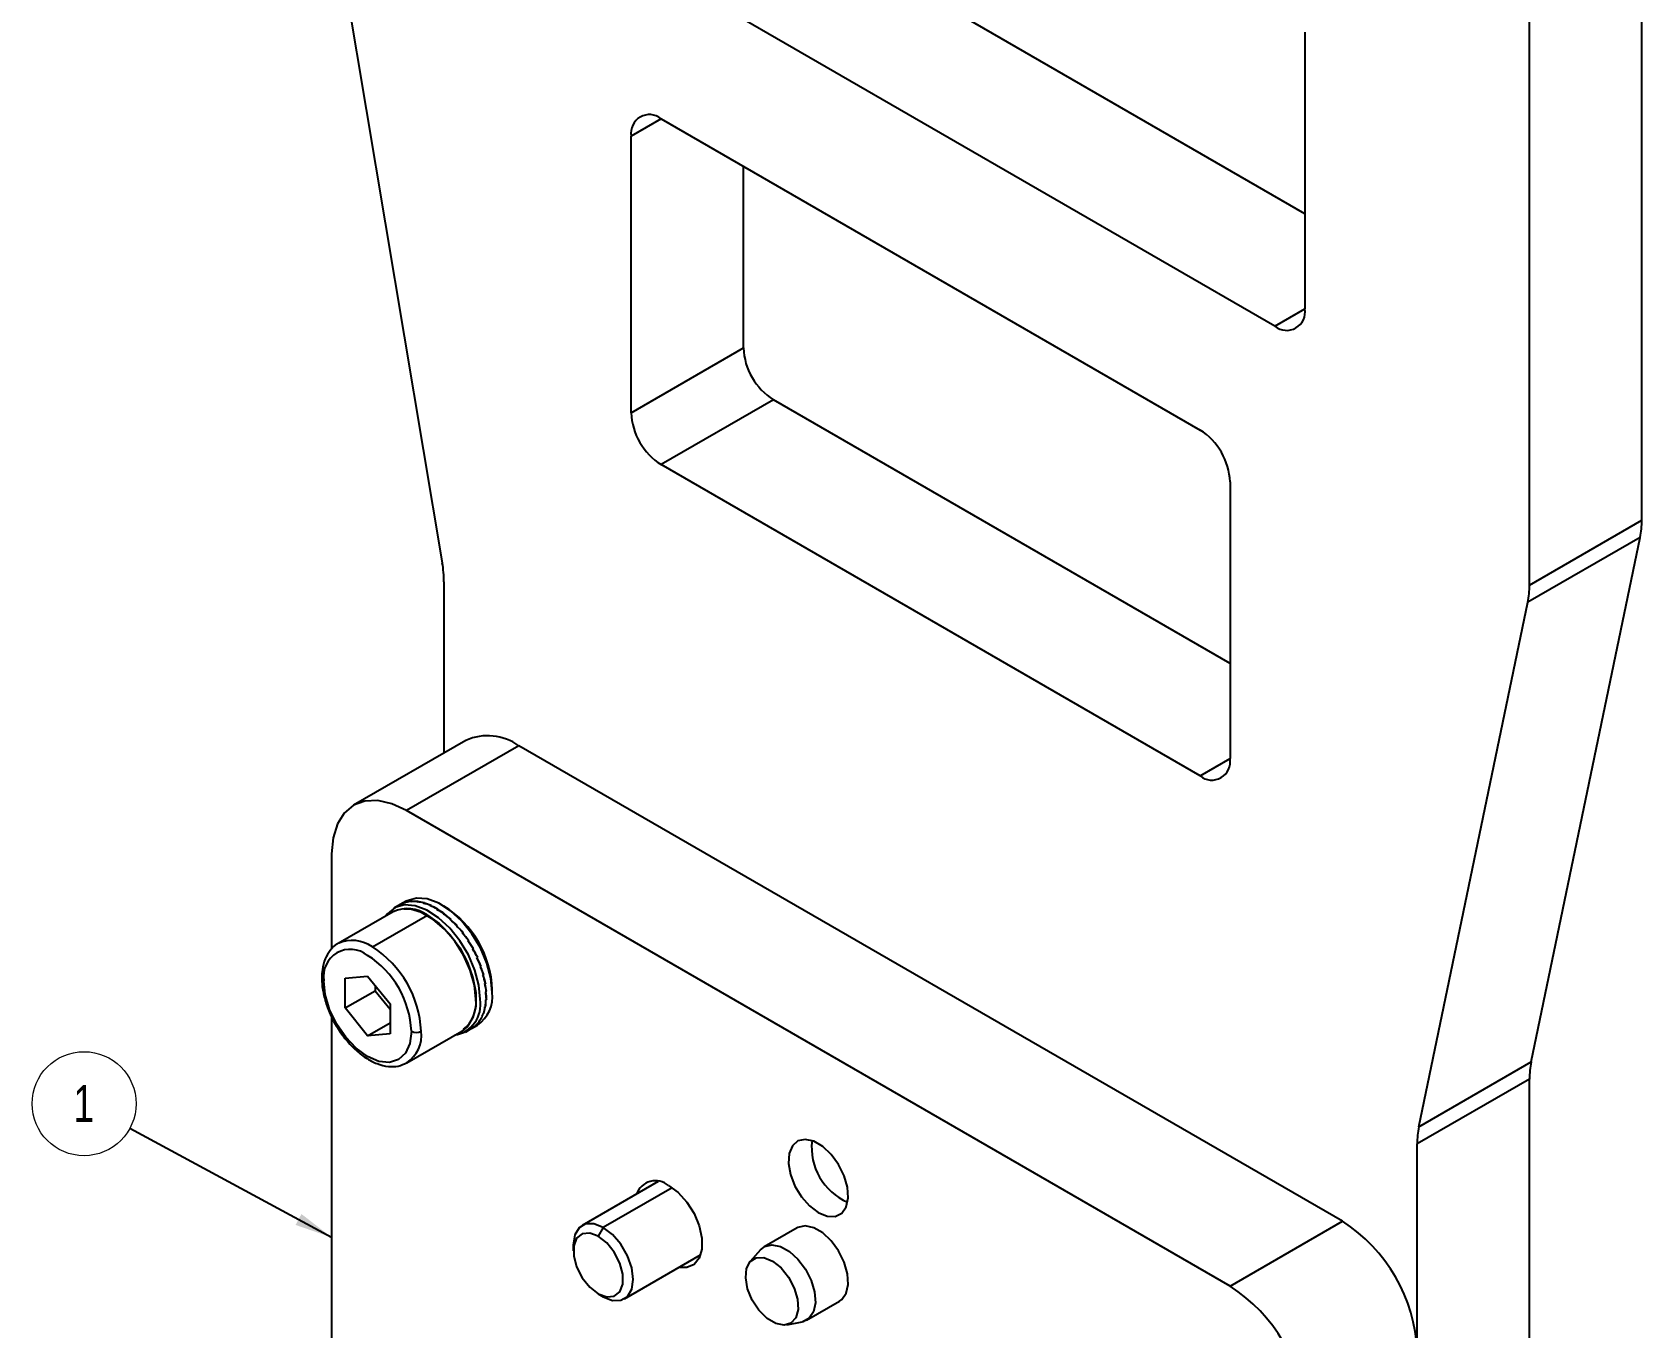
# Model space of a CAD drawing. Header units: millimetres. Extents: x 15 to 1184, y 5 to 836.
# Drawn here: x 904.4 to 1056.5, y 470.3 to 592.6 of the extents above; entities that cross this region are included whole.
import ezdxf

# ---------------------------------------------------------------- set-up
doc = ezdxf.new("R2010")
doc.units = ezdxf.units.MM
doc.styles.add('SLDTEXTSTYLE1', font='TXT', dxfattribs={"width": 0.75})
doc.dimstyles.new('SLDDIMSTYLE1', dxfattribs={"dimtxt": 0.18, "dimasz": 3.556, "dimexe": 0, "dimexo": 0.0625, "dimgap": 0, "dimtad": 0, "dimtih": 1, "dimtoh": 1, "dimdec": 0, "dimrnd": 1e-09, "dimzin": 0, "dimdsep": 46, "dimtxsty": 'Standard', "dimsah": 1, "dimcen": 0.09, "dimadec": 0, "dimazin": 0, "dimtfac": 3.556, "dimtdec": 0, "dimtofl": 0, "dimtmove": 0, "dimatfit": 3, "dimfxl": 1, "dimfrac": 2, "dimtolj": 1, "dimtzin": 0, "dimarcsym": 0})

# ---------------------------------------------------------------- blocks, each defined once
blk = doc.blocks.new('SW_NOTE_0_10')
at = {"color": 0, "linetype": 'Continuous', "lineweight": 0}
blk.add_circle((-4.32, 2.33), 4.91, dxfattribs=at)
at = {"color": 0, "linetype": 'Continuous', "lineweight": 0, "insert": (-4.35, 4.09), "char_height": 3.5, "attachment_point": 2, "style": 'SLDTEXTSTYLE1'}
blk.add_mtext('1', dxfattribs=at)

msp = doc.modelspace()

# ---------------------------------------------------------------- linework, layer by layer
at = {"color": 7, "linetype": 'Continuous', "lineweight": 25}
for p, q in [((1045.8688, 540.3785), (1045.8688, 666.8939)), ((1056.4754, 546.5016), (1056.4754, 650.563)), ((1024.6556, 575.4373), (967.3799, 608.5018)), ((932.8887, 603.8897), (943.1814, 542.4817)), ((1021.8272, 564.824), (956.7733, 602.3788)), ((1024.6556, 592.5866), (1024.6556, 566.4573)), ((963.8444, 584.4155), (1014.7561, 555.0248)), ((961.016, 556.6529), (961.016, 582.7822)), ((971.6226, 562.7759), (971.6226, 579.9253)), ((961.016, 556.6529), (971.6226, 562.7759)), ((974.451, 557.877), (963.8444, 551.7539)), ((1017.5845, 532.9765), (974.451, 557.877)), ((1014.7561, 522.3632), (963.8444, 551.7539)), ((1017.5845, 550.1259), (1017.5845, 523.9966)), ((1045.8688, 540.3785), (1056.4754, 546.5016)), ((1056.3184, 544.8813), (1045.7118, 538.7583)), ((1046.0258, 495.357), (1056.3184, 544.8813)), ((943.3383, 540.6802), (943.3383, 524.5143)), ((1035.4192, 489.2339), (1045.7118, 538.7583)), ((945.4098, 525.7101), (934.8032, 519.5871)), ((950.4094, 525.2151), (939.8028, 519.092)), ((1028.1911, 480.3126), (950.4094, 525.2151)), ((1017.5845, 474.1896), (939.8028, 519.092)), ((932.7317, 515.0086), (932.7317, 506.0172)), ((938.5329, 509.5341), (933.3357, 506.5338)), ((939.1986, 510.2071), (938.6164, 509.871)), ((939.1918, 510.2025), (939.2294, 510.2242)), ((939.7552, 510.5284), (939.2149, 510.2165)), ((939.2784, 510.2521), (939.2226, 510.2199)), ((939.2229, 510.2194), (939.2226, 510.2199)), ((939.2293, 510.2242), (939.2475, 510.2347)), ((939.2295, 510.2239), (939.2294, 510.2242)), ((939.2477, 510.2344), (939.2475, 510.2347)), ((939.6771, 510.3998), (939.7147, 510.4215)), ((939.7653, 510.4463), (939.7095, 510.4141)), ((939.7114, 510.4102), (939.7095, 510.4141)), ((939.7147, 510.4215), (939.7329, 510.432)), ((939.7163, 510.4181), (939.7147, 510.4215)), ((939.7345, 510.4286), (939.7329, 510.432)), ((940.2132, 510.4888), (940.2508, 510.5105)), ((940.3027, 510.5323), (940.2469, 510.5001)), ((940.2497, 510.4926), (940.2469, 510.5001)), ((940.2508, 510.5105), (940.269, 510.521)), ((940.2534, 510.5038), (940.2508, 510.5105)), ((940.2715, 510.5143), (940.269, 510.521)), ((940.7906, 510.468), (940.8281, 510.4897)), ((940.8811, 510.5083), (940.8253, 510.4761)), ((940.8284, 510.4653), (940.8253, 510.4761)), ((940.8281, 510.4897), (940.8463, 510.5002)), ((940.8311, 510.4794), (940.8281, 510.4897)), ((940.8492, 510.4899), (940.8463, 510.5002)), ((941.3988, 510.3377), (941.4364, 510.3594)), ((941.49, 510.3749), (941.4343, 510.3427)), ((941.4369, 510.329), (941.4343, 510.3427)), ((941.4364, 510.3594), (941.4546, 510.3699)), ((941.439, 510.3454), (941.4364, 510.3594)), ((941.4571, 510.3559), (941.4546, 510.3699)), ((942.0271, 510.1002), (942.0647, 510.1219)), ((942.1188, 510.1344), (942.063, 510.1022)), ((942.0644, 510.0861), (942.063, 510.1022)), ((942.0647, 510.1219), (942.0829, 510.1324)), ((942.0663, 510.1041), (942.0647, 510.1219)), ((942.0844, 510.1145), (942.0829, 510.1324)), ((942.6643, 509.7598), (942.7019, 509.7815)), ((942.6998, 509.7413), (942.7002, 509.7589)), ((942.756, 509.7911), (942.7002, 509.7589)), ((942.7013, 509.7596), (942.7019, 509.7815)), ((942.7019, 509.7815), (942.72, 509.792)), ((942.7194, 509.77), (942.72, 509.792)), ((943.3391, 510.0734), (943.1307, 510.1938)), ((943.2989, 509.3225), (943.3365, 509.3442)), ((943.33, 509.3019), (943.3365, 509.3442)), ((943.3318, 509.3007), (943.3346, 509.319)), ((943.3904, 509.3512), (943.3346, 509.319)), ((943.3365, 509.3442), (943.3547, 509.3547)), ((943.3505, 509.3282), (943.3547, 509.3547)), ((936.5854, 506.212), (941.7827, 509.2123)), ((943.9197, 508.7962), (943.9573, 508.8179)), ((943.9444, 508.7763), (943.9573, 508.8179)), ((943.9492, 508.7723), (943.9548, 508.7903)), ((944.0106, 508.8225), (943.9548, 508.7903)), ((943.9573, 508.8179), (943.9755, 508.8284)), ((943.9654, 508.7963), (943.9755, 508.8284)), ((944.5156, 508.1902), (944.5531, 508.2119)), ((944.5332, 508.1731), (944.5531, 508.2119)), ((944.5412, 508.1655), (944.5498, 508.1822)), ((944.6056, 508.2144), (944.5498, 508.1822)), ((944.5508, 508.1827), (944.5713, 508.2224)), ((944.5531, 508.2119), (944.5713, 508.2224)), ((945.0759, 507.5153), (945.1134, 507.537)), ((945.0865, 507.5033), (945.1134, 507.537)), ((945.0915, 507.4976), (945.1316, 507.5475)), ((945.0973, 507.491), (945.109, 507.5055)), ((945.1648, 507.5377), (945.109, 507.5055)), ((945.1134, 507.537), (945.1316, 507.5475)), ((945.5906, 506.7837), (945.6282, 506.8054)), ((945.5946, 506.7784), (945.6282, 506.8054)), ((945.5965, 506.7759), (945.6464, 506.8159)), ((945.6077, 506.7609), (945.6223, 506.7725)), ((945.6781, 506.8047), (945.6223, 506.7725)), ((945.6282, 506.8054), (945.6464, 506.8159)), ((946.0506, 506.0083), (946.0882, 506.03)), ((946.0605, 505.9927), (946.1364, 506.0282)), ((946.0635, 505.9881), (946.0806, 505.996)), ((946.1364, 506.0282), (946.0806, 505.996)), ((946.0882, 506.03), (946.1064, 506.0405)), ((946.4477, 505.203), (946.4852, 505.2247)), ((946.4505, 505.2046), (946.5315, 505.2223)), ((946.4567, 505.186), (946.4758, 505.1901)), ((946.5315, 505.2223), (946.4758, 505.1901)), ((946.4852, 505.2247), (946.5034, 505.2352)), ((934.0045, 503.2781), (936.1258, 503.4678)), ((934.0045, 500.4495), (934.0045, 503.2781)), ((936.1258, 503.4678), (938.2472, 500.8289)), ((946.7747, 504.3821), (946.8123, 504.4038)), ((946.7804, 504.369), (946.8007, 504.369)), ((946.8565, 504.4012), (946.8007, 504.369)), ((946.8069, 504.4007), (946.8565, 504.4012)), ((946.8123, 504.4039), (946.8304, 504.4144)), ((947.0258, 503.5604), (947.0634, 503.5821)), ((947.0289, 503.5512), (947.0496, 503.5475)), ((947.1054, 503.5797), (947.0496, 503.5475)), ((947.0634, 503.5821), (947.0816, 503.5926)), ((947.0697, 503.5858), (947.1054, 503.5797)), ((934.0045, 500.4495), (936.8329, 502.0823)), ((936.8329, 502.5881), (936.8329, 502.0823)), ((936.8329, 502.0823), (938.2472, 500.3231)), ((947.1966, 502.7524), (947.2342, 502.7741)), ((947.1979, 502.7471), (947.2181, 502.7401)), ((947.2738, 502.7723), (947.2181, 502.7401)), ((947.2342, 502.7742), (947.2524, 502.7847)), ((947.2468, 502.7814), (947.2738, 502.7723)), ((947.284, 501.9727), (947.3216, 501.9944)), ((947.2842, 501.9709), (947.303, 501.9613)), ((947.3588, 501.9935), (947.303, 501.9613)), ((947.3216, 501.9944), (947.3398, 502.0049)), ((947.338, 502.0039), (947.3588, 501.9935)), ((947.9029, 501.9272), (947.9029, 502.1678)), ((936.1258, 497.8106), (934.0045, 500.4495)), ((938.2472, 500.8289), (938.2472, 498.0003)), ((947.2038, 500.5526), (947.2414, 500.5743)), ((947.2063, 500.5541), (947.2181, 500.5444)), ((947.2738, 500.5766), (947.2181, 500.5444)), ((947.2414, 500.5743), (947.2596, 500.5848)), ((947.2599, 500.5878), (947.2738, 500.5766)), ((947.2864, 501.235), (947.324, 501.2567)), ((947.2873, 501.2355), (947.303, 501.2251)), ((947.3588, 501.2573), (947.303, 501.2251)), ((947.324, 501.2567), (947.3422, 501.2672)), ((947.3422, 501.2681), (947.3588, 501.2573)), ((932.7317, 499.6279), (932.7317, 425.1891)), ((936.1258, 497.8106), (938.2472, 499.0352)), ((945.9364, 498.5087), (946.5046, 498.8367)), ((946.4682, 498.9526), (946.5058, 498.9743)), ((946.473, 498.9553), (946.4758, 498.9515)), ((946.5315, 498.9837), (946.4758, 498.9515)), ((946.5058, 498.9743), (946.524, 498.9848)), ((946.5275, 498.9891), (946.5315, 498.9837)), ((946.791, 499.4011), (946.8286, 499.4228)), ((946.7954, 499.4036), (946.8007, 499.3974)), ((946.8565, 499.4296), (946.8007, 499.3974)), ((946.8286, 499.4228), (946.8468, 499.4333)), ((946.8491, 499.438), (946.8565, 499.4296)), ((947.0377, 499.9377), (947.0753, 499.9594)), ((947.0413, 499.9397), (947.0496, 499.9316)), ((947.1054, 499.9638), (947.0496, 499.9316)), ((947.0753, 499.9594), (947.0935, 499.9699)), ((947.0947, 499.9741), (947.1054, 499.9638)), ((938.2472, 498.0003), (936.1258, 497.8106)), ((939.8352, 495.2752), (945.0324, 498.2755)), ((945.3658, 498.1793), (945.9202, 498.4993)), ((946.0749, 498.6), (946.1125, 498.6217)), ((946.0799, 498.6029), (946.0806, 498.6018)), ((946.1364, 498.634), (946.0806, 498.6018)), ((946.1125, 498.6217), (946.1307, 498.6322)), ((946.1354, 498.6356), (946.1364, 498.634)), ((1035.4192, 489.2339), (1046.0258, 495.357)), ((1045.8688, 493.7367), (1035.2622, 487.6136)), ((1045.8688, 384.3687), (1045.8688, 493.7367)), ((1035.2622, 378.2457), (1035.2622, 487.6136)), ((963.5825, 484.0748), (956.3833, 479.9188)), ((958.3831, 479.7207), (957.9047, 478.8921)), ((976.6938, 479.6915), (973.5931, 477.9014)), ((1017.5845, 474.1896), (1028.1911, 480.3126)), ((955.5547, 478.0874), (955.5547, 477.535)), ((973.2503, 477.6199), (972.26, 476.5014)), ((960.383, 472.9904), (967.5822, 477.1464)), ((957.9047, 473.4647), (958.3831, 473.1884)), ((977.5928, 470.973), (980.6935, 472.7631)), ((975.7137, 470.5188), (977.1775, 470.817))]:
    msp.add_line(p, q, dxfattribs=at)
at = {"color": 8, "linetype": 'Continuous', "lineweight": 25}
for p, q in [((963.8449, 584.4153), (961.016, 582.7822)), ((1021.8272, 564.824), (1024.6556, 566.4568)), ((1014.7561, 522.3632), (1017.5845, 523.996)), ((964.8874, 483.4756), (958.3831, 479.7207))]:
    msp.add_line(p, q, dxfattribs=at)
at = {"color": 7, "linetype": 'Continuous', "lineweight": 25, "flags": 128}
for points in [[(939.8028, 519.092), (938.4233, 519.7315), (937.0968, 520.0326), (935.8743, 519.9837), (934.8028, 519.5869), (933.9234, 518.8571), (933.27, 517.8227), (932.8676, 516.5232), (932.7317, 515.0086)], [(947.9029, 501.9272), (947.7742, 503.2725), (947.3952, 504.6939), (946.7862, 506.1146), (945.9801, 507.4582), (945.0204, 508.6521), (943.9587, 509.632), (942.8524, 510.3451), (941.761, 510.7529), (940.7434, 510.8335), (939.8545, 510.5824), (939.7552, 510.5284)], [(946.7641, 501.2698), (946.6354, 502.6151), (946.2564, 504.0365), (945.6474, 505.4572), (944.8413, 506.8008), (943.8816, 507.9947), (942.8199, 508.9746), (941.7136, 509.6877), (940.6222, 510.0955), (939.6046, 510.1761), (938.7157, 509.925), (938.0033, 509.3559), (937.8313, 509.1291)], [(946.3472, 501.2698), (946.2146, 502.6078), (945.8244, 504.0211), (945.1993, 505.4278), (944.3756, 506.7459), (943.4013, 507.8989), (942.3329, 508.8198), (941.2325, 509.455), (940.1641, 509.7677), (939.5382, 509.7903)], [(941.7827, 509.2123), (942.8826, 508.4231), (943.9186, 507.3713), (944.8305, 506.1181), (945.5653, 504.7362), (946.0802, 503.306), (946.3454, 501.9106), (946.3454, 500.6311), (946.0802, 499.5418), (945.5653, 498.7062), (945.0324, 498.2755)], [(940.2624, 498.2512), (940.1215, 497.0962), (939.7082, 496.1827), (939.0508, 495.5729), (938.1941, 495.3084), (937.1965, 495.4071), (936.1258, 495.8624), (935.0552, 496.6433), (934.0575, 497.6964), (933.2008, 498.9501), (932.5435, 500.3189), (932.1302, 501.7095), (931.9893, 503.0272)], [(978.6937, 481.1265), (979.5274, 480.7903), (980.287, 480.7742), (980.905, 481.0797), (981.3266, 481.6795), (981.5142, 482.5203), (981.4512, 483.5276), (981.1431, 484.6117), (980.6175, 485.6763), (979.9209, 486.6269), (979.1152, 487.379), (978.2721, 487.8657), (977.4664, 488.0438), (976.7698, 487.8975), (976.2442, 487.4398), (975.9361, 486.7113), (975.8731, 485.7768), (976.0607, 484.7194), (976.4823, 483.6328), (977.1003, 482.6138), (977.86, 481.7529), (978.6937, 481.1265)], [(964.5515, 483.6899), (965.448, 483.0236), (966.2718, 482.1135), (966.9563, 481.0335), (967.446, 479.871), (967.7011, 478.7202), (967.7011, 477.6744), (967.446, 476.8182), (966.9563, 476.221), (966.2718, 475.9313), (965.5205, 475.9562)], [(958.3831, 479.7207), (957.5091, 480.0654), (956.7206, 480.0567), (956.0949, 479.6954), (955.6931, 479.0168), (955.5547, 478.0874)], [(957.9047, 478.8921), (957.101, 479.1925), (956.3942, 479.1293), (955.8695, 478.7101), (955.5904, 477.9857), (955.5904, 477.0432), (955.8695, 475.9964), (956.3942, 474.9716), (957.101, 474.0923), (957.9047, 473.4647)], [(957.9047, 473.4647), (958.7085, 473.1643), (959.4153, 473.2275), (959.9399, 473.6466), (960.219, 474.3711), (960.219, 475.3136), (959.9399, 476.3604), (959.4153, 477.3852), (958.7085, 478.2645), (957.9047, 478.8921)], [(958.3831, 473.1884), (959.2572, 472.8437), (960.0456, 472.8524), (960.6714, 473.2138), (961.0731, 473.8924), (961.2115, 474.8218), (961.0731, 475.911), (960.6714, 477.0534), (960.0456, 478.1372), (959.2572, 479.0563), (958.3831, 479.7207)], [(980.6935, 472.7631), (980.905, 472.9143), (981.3266, 473.5141), (981.5142, 474.3549), (981.4512, 475.3622), (981.1431, 476.4463), (980.6175, 477.5109), (979.9209, 478.4615), (979.1152, 479.2136), (978.2721, 479.7003), (977.4664, 479.8784), (976.7698, 479.7321), (976.6938, 479.6915)], [(973.2503, 477.6199), (973.6299, 477.9219), (974.3173, 478.0888), (975.118, 477.9312), (975.961, 477.4631), (976.7712, 476.7262), (977.4768, 475.786), (978.015, 474.7258), (978.3379, 473.6401), (978.417, 472.6251), (978.2451, 471.7712), (977.8375, 471.1542), (977.2306, 470.8288), (977.1775, 470.817)], [(972.0225, 473.9286), (971.8376, 474.9565), (971.9217, 475.8485), (972.2658, 476.5079), (972.8324, 476.8633), (973.5603, 476.8761), (974.3705, 476.5451), (975.1753, 475.906), (975.8874, 475.0282), (976.4296, 474.0066), (976.7433, 472.9521), (976.7943, 471.979), (976.5773, 471.1926), (976.1156, 470.6781), (975.4594, 470.4914), (974.6797, 470.6527), (973.8611, 471.1445), (973.0922, 471.9134), (972.4563, 472.8763), (972.0225, 473.9286)]]:
    msp.add_lwpolyline(points, dxfattribs=at)
at = {"color": 7, "linetype": 'Continuous', "lineweight": 25}
for centre, radius, start, end in [((962.7403, 583.0619), 1.7468, 50.796715, 189.214037), ((1022.9313, 566.1776), 1.7468, 230.796715, 9.214037), ((977.7635, 563.0554), 6.1472, 182.605478, 237.394522), ((967.1569, 556.9323), 6.1472, 182.605478, 237.394522), ((1011.4437, 549.8464), 6.1472, 2.605478, 57.394522), ((1048.4956, 546.4569), 7.9799, 348.612664, 0.321085), ((932.4083, 540.6355), 10.9301, 0.234406, 9.724538), ((1037.889, 540.3338), 7.9799, 348.612664, 0.321085), ((947.4802, 521.1263), 5.0298, 54.382423, 114.307119), ((1015.8602, 523.7168), 1.7468, 230.796715, 9.214037), ((939.8921, 506.6901), 3.1522, 53.146601, 115.54294), ((938.124, 501.7927), 9.7861, 2.196698, 57.797925), ((934.511, 503.4363), 2.5547, 50.796715, 189.214037), ((931.2814, 497.8425), 8.9903, 2.605478, 57.394522), ((931.2027, 497.7971), 9.9892, 2.605478, 57.394522), ((944.6284, 501.5472), 3.2965, 304.692289, 6.619891), ((943.8262, 500.8022), 2.9748, 279.764667, 9.04321), ((943.1547, 500.9149), 3.2122, 309.465467, 6.34296), ((940.722, 499.1383), 0.9991, 242.609672, 297.390328), ((1053.8486, 493.7814), 7.9799, 168.612664, 180.321085), ((1043.242, 487.6584), 7.9799, 168.612664, 180.321085), ((983.7186, 487.2935), 5.654, 173.549535, 246.445089), ((963.3175, 482.2286), 1.9127, 49.820597, 159.941788), ((1019.91, 467.3666), 15.368, 2.605478, 57.394522), ((1009.3034, 461.2435), 15.368, 2.605478, 57.394522)]:
    msp.add_arc(centre, radius, start, end, dxfattribs=at)
at = {"color": 8, "linetype": 'Continuous', "lineweight": 25}
for centre, radius, start, end in [((934.6799, 503.5499), 3.2739, 54.404845, 114.050144), ((932.1097, 503.3146), 0.3116, 184.043417, 247.262263), ((938.0897, 497.8575), 3.1169, 304.056351, 7.25583)]:
    msp.add_arc(centre, radius, start, end, dxfattribs=at)
at = {"color": 7, "linetype": 'Continuous', "lineweight": 25}
for centre, major_axis, ratio, start_param, end_param in [((942.5524, 504.3492), (-3.4347, 5.811), 0.64852539, 6.13000742, 6.26368948), ((942.5686, 504.3585), (-3.4347, 5.811), 0.64852539, 6.12620496, 6.25988975), ((942.5524, 504.3492), (-3.529, 5.7557), 0.64687261, 5.9858666, 6.11954866), ((942.5686, 504.3585), (-3.529, 5.7557), 0.64687261, 5.98206414, 6.11574893), ((942.5524, 504.3492), (-3.6187, 5.7021), 0.64379923, 5.84229702, 5.97597909), ((942.5686, 504.3585), (-3.6187, 5.7021), 0.64379923, 5.83849456, 5.97217936), ((942.5524, 504.3492), (-3.7018, 5.652), 0.63939276, 5.69960209, 5.83328415), ((942.5686, 504.3585), (-3.7018, 5.652), 0.63939276, 5.69579963, 5.82948442), ((942.5524, 504.3492), (-3.7764, 5.6065), 0.63377384, 5.55802504, 5.6917071), ((942.5686, 504.3585), (-3.7764, 5.6065), 0.63377384, 5.55422258, 5.68790737), ((942.5524, 504.3492), (-3.8411, 5.5667), 0.62708883, 5.41773912, 5.55142119), ((942.5686, 504.3585), (-3.8411, 5.5667), 0.62708883, 5.41393666, 5.54762146), ((942.5524, 504.3492), (-3.895, 5.5334), 0.61950182, 5.27884609, 5.41252816), ((942.5686, 504.3585), (-3.895, 5.5334), 0.61950182, 5.27504363, 5.40872843), ((942.5524, 504.3492), (-3.9375, 5.5072), 0.61118727, 5.14138156, 5.27506363), ((942.5686, 504.3585), (-3.9375, 5.5072), 0.61118727, 5.1375791, 5.2712639), ((942.5524, 504.3492), (-3.9684, 5.4882), 0.60232378, 5.00532488, 5.13900695), ((942.5686, 504.3585), (-3.9684, 5.4882), 0.60232378, 5.00152242, 5.13520722), ((942.5524, 504.3492), (-3.9876, 5.4766), 0.59308921, 4.87061119, 5.00429325), ((942.5686, 504.3585), (-3.9876, 5.4766), 0.59308921, 4.86680873, 5.00049352), ((942.5524, 504.3492), (-3.9955, 5.4722), 0.58365719, 4.73714374, 4.8708258), ((942.5686, 504.3585), (-3.9955, 5.4722), 0.58365719, 4.73334128, 4.86702607), ((942.5524, 504.3492), (-3.9924, 5.4746), 0.57419474, 4.6048053, 4.73848736), ((942.5686, 504.3585), (-3.9924, 5.4746), 0.57419474, 4.60100284, 4.73468763), ((942.5524, 504.3492), (-3.979, 5.4834), 0.56486085, 4.47346779, 4.60714986), ((942.5686, 504.3585), (-3.979, 5.4834), 0.56486085, 4.46966533, 4.60335013), ((942.5524, 504.3492), (-3.9558, 5.4983), 0.55580549, 4.34300011, 4.47668218), ((942.5686, 504.3585), (-3.9558, 5.4983), 0.55580549, 4.33919765, 4.47288245), ((942.5524, 504.3492), (-3.9235, 5.5186), 0.54716908, 4.21327402, 4.34695609), ((942.5686, 504.3585), (-3.9235, 5.5186), 0.54716908, 4.20947156, 4.34315636), ((942.5524, 504.3492), (-3.883, 5.5437), 0.53908197, 4.08416843, 4.21785049), ((942.5686, 504.3585), (-3.883, 5.5437), 0.53908197, 4.08036597, 4.21405076), ((942.5524, 504.3492), (-3.835, 5.5732), 0.53166391, 3.95557215, 4.08925421), ((942.5686, 504.3585), (-3.835, 5.5732), 0.53166391, 3.95176969, 4.08545448), ((942.5524, 504.3492), (-3.7804, 5.6064), 0.52502341, 3.82738556, 3.96106762), ((942.5686, 504.3585), (-3.7804, 5.6064), 0.52502341, 3.8235831, 3.95726789), ((942.5524, 504.3492), (-3.655, 5.6816), 0.51444822, 3.57190326, 3.70558532), ((942.5686, 504.3585), (-3.655, 5.6816), 0.51444822, 3.5681008, 3.70178559), ((942.5524, 504.3492), (-3.7201, 5.6427), 0.51925697, 3.69952114, 3.8332032), ((942.5686, 504.3585), (-3.7201, 5.6427), 0.51925697, 3.69571868, 3.82940347), ((942.5524, 504.3492), (-3.4403, 5.8079), 0.50639071, 3.18992661, 3.32360867), ((942.5686, 504.3585), (-3.4403, 5.8079), 0.50639071, 3.18612415, 3.31980894), ((942.5524, 504.3492), (-3.5141, 5.7648), 0.50796795, 3.31715764, 3.4508397), ((942.5686, 504.3585), (-3.5141, 5.7648), 0.50796795, 3.31335518, 3.44703997), ((942.5524, 504.3492), (-3.586, 5.7225), 0.51066689, 3.4444672, 3.57814926), ((942.5686, 504.3585), (-3.586, 5.7225), 0.51066689, 3.44066474, 3.57434953), ((942.5524, 504.3492), (-3.3654, 5.8512), 0.5059582, 3.14240042, 3.19641322), ((942.5686, 504.3585), (-3.3654, 5.8512), 0.5059582, 3.14240042, 3.19261348)]:
    msp.add_ellipse(centre, major_axis=major_axis, ratio=ratio, start_param=start_param, end_param=end_param, dxfattribs=at)
for points, knots in [([(933.3557, 506.5283), (933.3274, 506.5178), (933.0142, 506.401), (932.5626, 505.9081), (932.0743, 505.098), (931.8348, 504.1951), (931.8093, 503.5558), (931.7989, 503.2925)], [0, 0, 0, 0, 0.02587317, 0.28658485, 0.54553195, 0.81282806, 1, 1, 1, 1]), ([(931.7989, 503.2925), (931.8057, 503.074), (931.8253, 502.4447), (932.0388, 501.3387), (932.4981, 500.0143), (933.1544, 498.7308), (933.9718, 497.5504), (934.9151, 496.5277), (935.9446, 495.7129), (937.0221, 495.1472), (938.0603, 494.8914), (939.0271, 494.9073), (939.5555, 495.1577), (939.8152, 495.2808)], [0, 0, 0, 0, 0.051527681, 0.148409733, 0.24508449, 0.341544985, 0.438018102, 0.534743067, 0.632008282, 0.730095337, 0.828829191, 0.915879676, 1, 1, 1, 1])]:
    msp.add_open_spline(points, degree=3, knots=knots, dxfattribs=at)

# ---------------------------------------------------------------- block references
at = {"color": 7, "linetype": 'Continuous', "lineweight": 0}
msp.add_blockref('SW_NOTE_0_10', (913.6699, 489.0846), dxfattribs=at)

# ---------------------------------------------------------------- leaders
msp.add_leader([(932.7317, 478.7892), (913.6699, 489.0846)], dimstyle='SLDDIMSTYLE1', dxfattribs=at)

doc.saveas('drawing.dxf')
